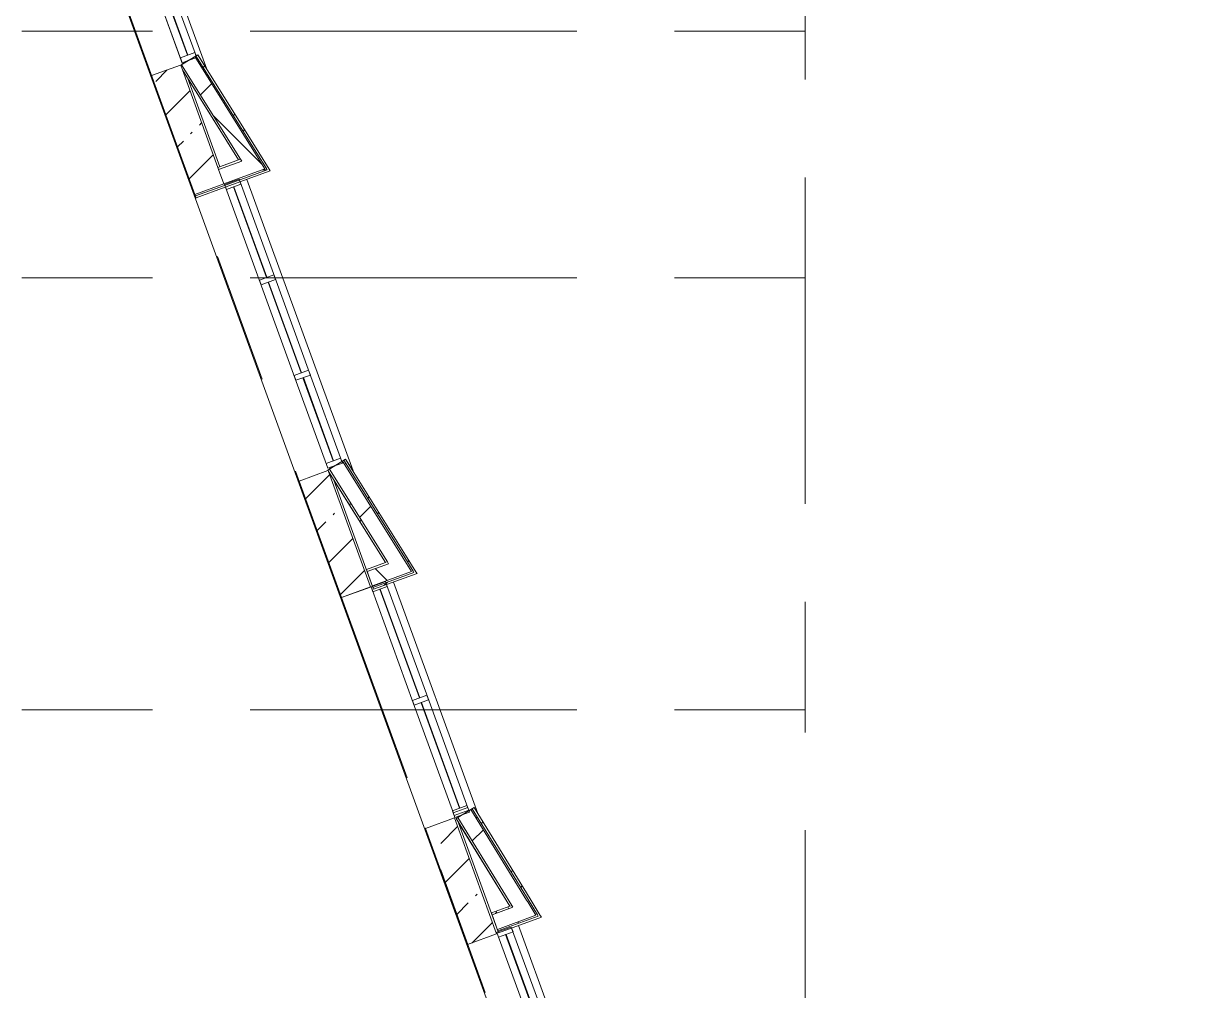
# Model space of a CAD drawing. Header units: millimetres. Extents: x 46431 to 216095, y -43515 to 31605.
# Drawn here: x 142567 to 153941, y -22815 to -13408 of the extents above; entities that cross this region are included whole.
import ezdxf

# ---------------------------------------------------------------- set-up
doc = ezdxf.new("R2010")
doc.units = ezdxf.units.MM
doc.linetypes.add('Осевые', pattern=[6350, 1270, -952.5, 3175, -952.5])
for name, color, linetype, lineweight in [('Импосты витража', 7, 'Continuous', 9), ('Импосты витража-1', 7, 'Continuous', 18), ('Общие ребра', 7, 'Continuous', 9), ('Оси-2', 7, 'Осевые', 9), ('Перекрытия', 7, 'Continuous', 9), ('Стены', 7, 'Continuous', 9), ('Стены-1', 7, 'Continuous', 18), ('Штриховка разреза-3', 7, 'Continuous', 9)]:
    doc.layers.add(name, color=color, linetype=linetype, lineweight=lineweight)
pattern_1 = [(45, (0, 0), (-424.264, 424.264), [600, -100, 20, -100]), (45, (0, 424), (-424.264, 424.264), [])]
pattern_2 = [(0, (0, 0), (812.8, 203.2), [67.056, -542.544, 67.056, -542.544, -3251.2]), (0, (0, 0), (812.8, 203.2), [-1219.2, 67.056, -1152.144, 67.056, -542.544, -1422.4]), (0, (0, 0), (812.8, 203.2), [-3048, 67.056, -339.344, 67.056, -948.944]), (120, (304.8, 101.6), (-582.37636, 602.30545), [67.056, -542.544, 67.056, -542.544, -3251.2]), (120, (304.8, 101.6), (-582.37636, 602.30545), [-1219.2, 67.056, -1152.144, 67.056, -542.544, -1422.4]), (120, (304.8, 101.6), (-582.37636, 602.30545), [-3048, 67.056, -339.344, 67.056, -948.944]), (240, (406.4, 508), (-230.42364, -805.50545), [67.056, -542.544, 67.056, -542.544, -3251.2]), (240, (406.4, 508), (-230.42364, -805.50545), [-1219.2, 67.056, -1152.144, 67.056, -542.544, -1422.4]), (240, (406.4, 508), (-230.42364, -805.50545), [-3048, 67.056, -339.344, 67.056, -948.944])]
pattern_3 = [(45, (0, 0), (-502.8943, 502.8943), []), (45, (0, 762), (-502.8943, 502.8943), [])]
pattern_4 = [(45, (0, 0), (-707.107, 707.107), []), (135, (0, 0), (-707.107, -707.107), [])]

# ---------------------------------------------------------------- blocks, each defined once
blk = doc.blocks.new('Прямоугольный импост - Прямоугольный черный-8339142-План 1-го этажа на отм_ -6_000')
at = {"layer": 'Импосты витража'}
for p, q in [((146500, -19965), (146100, -18866)), ((145949, -18888), (145963, -18883)), ((146359, -20016), (145949, -18888))]:
    blk.add_line(p, q, dxfattribs=at)
blk = doc.blocks.new('Прямоугольный импост - Прямоугольный черный-8339143-План 1-го этажа на отм_ -6_000')
at = {"layer": 'Импосты витража'}
for p, q in [((146750, -21089), (146359, -20016)), ((146890, -21038), (146500, -19965))]:
    blk.add_line(p, q, dxfattribs=at)
blk = doc.blocks.new('Прямоугольный импост - Прямоугольный черный-8339159-План 1-го этажа на отм_ -6_000')
at = {"layer": 'Импосты витража-1'}
for p, q in [((-50, 75), (0, 75)), ((-50, -75), (-50, 75)), ((0, 75), (0, -75)), ((0, -75), (-50, -75))]:
    blk.add_line(p, q, dxfattribs=at)
blk = doc.blocks.new('Прямоугольный импост - Прямоугольный черный-8339162-План 1-го этажа на отм_ -6_000')
at = {"layer": 'Импосты витража-1'}
for p, q in [((0, 75), (-50, 75)), ((-50, 75), (-50, -75)), ((0, -75), (0, 75)), ((-50, -75), (0, -75))]:
    blk.add_line(p, q, dxfattribs=at)
blk = doc.blocks.new('Прямоугольный импост - Прямоугольный черный-8339146-План 1-го этажа на отм_ -6_000')
at = {"layer": 'Импосты витража-1'}
for p, q in [((-25, 75), (25, 75)), ((-25, -75), (-25, 75)), ((25, 75), (25, -75)), ((25, -75), (-25, -75))]:
    blk.add_line(p, q, dxfattribs=at)
blk = doc.blocks.new('Прямоугольный импост - Прямоугольный черный-8339165-План 1-го этажа на отм_ -6_000')
at = {"layer": 'Импосты витража'}
for p, q in [((144871, -15927), (144533, -15000)), ((145012, -15876), (144674, -14949))]:
    blk.add_line(p, q, dxfattribs=at)
blk = doc.blocks.new('Прямоугольный импост - Прямоугольный черный-8339166-План 1-го этажа на отм_ -6_000')
at = {"layer": 'Импосты витража'}
for p, q in [((145349, -16805), (145012, -15876)), ((145208, -16856), (144871, -15927))]:
    blk.add_line(p, q, dxfattribs=at)
blk = doc.blocks.new('Прямоугольный импост - Прямоугольный черный-8339178-План 1-го этажа на отм_ -6_000')
at = {"layer": 'Импосты витража-1'}
for p, q in [((-50, 75), (0, 75)), ((-50, -75), (-50, 75)), ((0, 75), (0, -75)), ((0, -75), (-50, -75))]:
    blk.add_line(p, q, dxfattribs=at)
blk = doc.blocks.new('Прямоугольный импост - Прямоугольный черный-8339181-План 1-го этажа на отм_ -6_000')
at = {"layer": 'Импосты витража-1'}
for p, q in [((0, 75), (-50, 75)), ((-50, 75), (-50, -75)), ((0, -75), (0, 75)), ((-50, -75), (0, -75))]:
    blk.add_line(p, q, dxfattribs=at)
blk = doc.blocks.new('Прямоугольный импост - Прямоугольный черный-8339168-План 1-го этажа на отм_ -6_000')
at = {"layer": 'Импосты витража-1'}
for p, q in [((-25, 75), (25, 75)), ((-25, -75), (-25, 75)), ((25, 75), (25, -75)), ((25, -75), (-25, -75))]:
    blk.add_line(p, q, dxfattribs=at)
blk = doc.blocks.new('Прямоугольный импост - Прямоугольный черный-8339188-План 1-го этажа на отм_ -6_000')
at = {"layer": 'Импосты витража'}
for p, q in [((144111, -13790), (143797, -12930)), ((144246, -13723), (143938, -12878)), ((144176, -13767), (144111, -13790))]:
    blk.add_line(p, q, dxfattribs=at)
blk = doc.blocks.new('Прямоугольный импост - Прямоугольный черный-8339222-План 1-го этажа на отм_ -6_000')
at = {"layer": 'Импосты витража'}
for p, q in [((147171, -22248), (147186, -22242)), ((147486, -23106), (147171, -22248)), ((147627, -23054), (147316, -22206))]:
    blk.add_line(p, q, dxfattribs=at)
blk = doc.blocks.new('Прямоугольный импост - Прямоугольный черный-8339174-План 1-го этажа на отм_ -6_000')
at = {"layer": 'Импосты витража'}
for p, q in [((145664, -17669), (145349, -16805)), ((145528, -17735), (145208, -16856)), ((145599, -17709), (145528, -17735))]:
    blk.add_line(p, q, dxfattribs=at)

msp = doc.modelspace()

# ---------------------------------------------------------------- hatches: boundary and pattern name
at = {"layer": 'Штриховка разреза-3'}
h = msp.add_hatch(dxfattribs=at)
h.set_pattern_fill('FP_6', color=256, style=0, pattern_type=2)
h.set_pattern_definition(pattern_4)
h.paths.add_polyline_path([(144690.6, -14746.3), (144834.7, -14693.8), (144232.9, -13730.7), (144105.7, -13810.2), (144679.8, -14728.9)], flags=0)
h = msp.add_hatch(dxfattribs=at)
h.set_pattern_fill('FP_5', color=256, style=0, pattern_type=2)
h.set_pattern_definition(pattern_2)
h.paths.add_polyline_path([(144916, -14823.9), (144930.4, -14818.6), (144245.6, -13722.8), (144232.9, -13730.7), (144834.7, -14693.8)], flags=0)
h = msp.add_hatch(dxfattribs=at)
h.set_pattern_fill('FP_3', color=256, style=0, pattern_type=2)
h.set_pattern_definition(pattern_3)
h.paths.add_polyline_path([(144938.5, -14831.6), (144957.7, -14824.6), (144262.6, -13712.2), (144245.6, -13722.8), (144930.4, -14818.6)], flags=0)
h = msp.add_hatch(dxfattribs=at)
h.set_pattern_fill('FP_4', color=256, style=0, pattern_type=2)
h.set_pattern_definition(pattern_1)
h.paths.add_polyline_path([(144234.9, -15071.8), (144516.8, -14969.2), (144096.1, -13813.3), (143814.2, -13915.9), (144029.6, -14507.8)], flags=0)
h = msp.add_hatch(dxfattribs=at)
h.set_pattern_fill('FP_6', color=256, style=0, pattern_type=2)
h.set_pattern_definition(pattern_4)
h.paths.add_polyline_path([(144516.8, -14969.2), (144916, -14823.9), (144834.7, -14693.8), (144465.5, -14828.2)], flags=0)
h = msp.add_hatch(dxfattribs=at)
h.set_pattern_fill('FP_5', color=256, style=0, pattern_type=2)
h.set_pattern_definition(pattern_2)
h.paths.add_polyline_path([(144240, -15085.9), (144938.5, -14831.6), (144930.4, -14818.6), (144234.9, -15071.8)], flags=0)
h = msp.add_hatch(dxfattribs=at)
h.set_pattern_fill('FP_6', color=256, style=0, pattern_type=2)
h.set_pattern_definition(pattern_4)
h.paths.add_polyline_path([(146118.4, -18662.5), (146262.5, -18610.1), (145671.3, -17664), (145544.1, -17743.5), (146107.5, -18645.2)], flags=0)
h = msp.add_hatch(dxfattribs=at)
h.set_pattern_fill('FP_5', color=256, style=0, pattern_type=2)
h.set_pattern_definition(pattern_2)
h.paths.add_polyline_path([(146343.7, -18740.1), (146358.2, -18734.9), (145684, -17656), (145671.3, -17664), (146288.3, -18651.3)], flags=0)
h = msp.add_hatch(dxfattribs=at)
h.set_pattern_fill('FP_3', color=256, style=0, pattern_type=2)
h.set_pattern_definition(pattern_3)
h.paths.add_polyline_path([(146366.3, -18747.9), (146385.5, -18740.9), (145701, -17645.4), (145684, -17656), (146358.2, -18734.9)], flags=0)
h = msp.add_hatch(dxfattribs=at)
h.set_pattern_fill('FP_4', color=256, style=0, pattern_type=2)
h.set_pattern_definition(pattern_1)
h.paths.add_polyline_path([(145661.1, -18990.3), (145943, -18887.7), (145529.1, -17757.2), (145249.4, -17859.1), (145440.7, -18384.7)], flags=0)
h = msp.add_hatch(dxfattribs=at)
h.set_pattern_fill('FP_5', color=256, style=0, pattern_type=2)
h.set_pattern_definition(pattern_2)
h.paths.add_polyline_path([(146088.3, -18652.2), (146107.5, -18645.2), (145544.1, -17743.5), (145527.1, -17754.1), (145531.3, -17756.5), (145534.9, -17766.5), (145798.3, -18188)], flags=0)
h = msp.add_hatch(dxfattribs=at)
h.set_pattern_fill('FP_6', color=256, style=0, pattern_type=2)
h.set_pattern_definition(pattern_4)
h.paths.add_polyline_path([(145962, -18879.1), (146343.7, -18740.1), (146262.5, -18610.1), (145910.7, -18738.1)], flags=0)
h = msp.add_hatch(dxfattribs=at)
h.set_pattern_fill('FP_3', color=256, style=0, pattern_type=2)
h.set_pattern_definition(pattern_3)
h.paths.add_polyline_path([(145973.9, -18912), (146396.3, -18758.2), (146385.5, -18740.9), (145967.1, -18893.2)], flags=0)
h = msp.add_hatch(dxfattribs=at)
h.set_pattern_fill('FP_3', color=256, style=0, pattern_type=2)
h.set_pattern_definition(pattern_3)
h.paths.add_polyline_path([(147575.5, -22089.9), (147594.7, -22082.9), (146950.2, -21035), (146933.2, -21045.5), (147567.5, -22076.9)], flags=0)
h = msp.add_hatch(dxfattribs=at)
h.set_pattern_fill('FP_4', color=256, style=0, pattern_type=2)
h.set_pattern_definition(pattern_1)
h.paths.add_polyline_path([(146888, -22365), (147169.9, -22262.4), (146759.5, -21134.8), (146477.6, -21237.4), (146707.2, -21868.3)], flags=0)
h = msp.add_hatch(dxfattribs=at)
h.set_pattern_fill('FP_6', color=256, style=0, pattern_type=2)
h.set_pattern_definition(pattern_4)
h.paths.add_polyline_path([(147329, -22004.1), (147472.9, -21951.7), (146920.4, -21053.4), (146792.6, -21132), (147318.3, -21986.7)], flags=0)
h = msp.add_hatch(dxfattribs=at)
h.set_pattern_fill('FP_5', color=256, style=0, pattern_type=2)
h.set_pattern_definition(pattern_2)
h.paths.add_polyline_path([(147553.1, -22082.1), (147567.5, -22076.9), (146933.2, -21045.5), (146920.4, -21053.4), (147472.9, -21951.7)], flags=0)
h = msp.add_hatch(dxfattribs=at)
h.set_pattern_fill('FP_5', color=256, style=0, pattern_type=2)
h.set_pattern_definition(pattern_2)
h.paths.add_polyline_path([(147126.2, -22077.9), (147329, -22004.1), (147318.3, -21986.7), (147119.4, -22059.1)], flags=0)
h = msp.add_hatch(dxfattribs=at)
h.set_pattern_fill('FP_5', color=256, style=0, pattern_type=2)
h.set_pattern_definition(pattern_2)
h.paths.add_polyline_path([(147182.7, -22232.9), (147575.5, -22089.9), (147567.5, -22076.9), (147177.5, -22218.8)], flags=0)

# ---------------------------------------------------------------- linework, layer by layer
at = {"layer": 'Общие ребра'}
for p, q in [((144232.9, -13730.7), (144823.9, -14676.5)), ((144245.6, -13722.8), (144838.3, -14671.2)), ((144096.1, -13813.3), (143814.2, -13915.9)), ((144112.9, -13859.5), (144096.9, -13815.7)), ((144096.9, -13815.7), (144112.9, -13859.5)), ((144105.7, -13810.2), (144679.8, -14728.9)), ((143814.2, -13915.9), (144234.9, -15071.8)), ((144234.9, -15071.8), (143814.2, -13915.9)), ((144838.3, -14671.2), (144930.4, -14818.6)), ((144690.6, -14746.3), (144465.5, -14828.2)), ((144679.8, -14728.9), (144690.6, -14746.3)), ((144823.9, -14676.5), (144834.7, -14693.8)), ((144834.7, -14693.8), (144916, -14823.9)), ((144458.6, -14809.4), (144465.5, -14828.2)), ((144465.5, -14828.2), (144516.8, -14969.2)), ((144916, -14823.9), (144516.8, -14969.2)), ((144938.5, -14831.6), (144521.9, -14983.3)), ((144930.4, -14818.6), (144938.5, -14831.6)), ((144516.8, -14969.2), (144234.9, -15071.8)), ((144521.9, -14983.3), (144240, -15085.9)), ((144246.8, -15104.7), (144234.9, -15071.8)), ((145671.3, -17664), (146251.7, -18592.7)), ((145684, -17656), (146266.1, -18587.5)), ((145531.3, -17756.5), (145529.1, -17757.2)), ((145529.1, -17757.2), (145531.3, -17756.5)), ((145534.9, -17766.5), (145531.3, -17756.5)), ((145531.3, -17756.5), (145534.9, -17766.5)), ((145544.1, -17743.5), (146107.5, -18645.2)), ((145249.4, -17859.1), (145661.1, -18990.3)), ((145661.1, -18990.3), (145249.4, -17859.1)), ((146107.5, -18645.2), (146118.4, -18662.5)), ((146251.7, -18592.7), (146262.5, -18610.1)), ((146262.5, -18610.1), (146343.7, -18740.1)), ((146266.1, -18587.5), (146358.2, -18734.9)), ((146118.4, -18662.5), (145910.7, -18738.1)), ((146343.7, -18740.1), (145962, -18879.1)), ((146366.3, -18747.9), (145967.1, -18893.2)), ((146358.2, -18734.9), (146366.3, -18747.9)), ((145661.1, -18990.3), (145943, -18887.7)), ((146759.5, -21134.8), (146477.6, -21237.4)), ((146792.6, -21132), (147318.3, -21986.7)), ((146920.4, -21053.4), (147462.2, -21934.3)), ((146933.2, -21045.5), (147476.6, -21929.1)), ((146477.6, -21237.4), (146888, -22365)), ((146888, -22365), (146477.6, -21237.4)), ((147462.2, -21934.3), (147472.9, -21951.7)), ((147476.6, -21929.1), (147567.5, -22076.9)), ((147329, -22004.1), (147126.2, -22077.9)), ((147318.3, -21986.7), (147329, -22004.1)), ((147472.9, -21951.7), (147553.1, -22082.1)), ((147553.1, -22082.1), (147177.5, -22218.8)), ((147575.5, -22089.9), (147182.7, -22232.9)), ((147567.5, -22076.9), (147575.5, -22089.9)), ((146888, -22365), (147169.9, -22262.4))]:
    msp.add_line(p, q, dxfattribs=at)
at = {"layer": 'Оси-2'}
for p, q in [((129251.3, 26095.3), (153940.5, -41737.8)), ((150171.6, 25417.1), (150171.6, -41733.9)), ((150171.6, -13482.9), (50527.1, -13482.9)), ((150171.6, -15882.9), (50527.1, -15882.9)), ((150171.6, -20082.9), (50527.1, -20082.9))]:
    msp.add_line(p, q, dxfattribs=at)
at = {"layer": 'Перекрытия'}
for p, q in [((147500.6, -24071.5), (141847.7, -8540.3)), ((144115, -13804.4), (143029.4, -10821.9)), ((144478.2, -14802.3), (144165.9, -13944.3)), ((145547.8, -17741.2), (145543.5, -17729.4)), ((145963.4, -18883), (145587.9, -17851.3)), ((146783.9, -21137.3), (146779.8, -21125.9)), ((147186.2, -22242.5), (146800.5, -21183))]:
    msp.add_line(p, q, dxfattribs=at)
at = {"layer": 'Стены'}
for p, q in [((142682.8, -9270.2), (144351.1, -13853.9)), ((144115, -13804.4), (143029.4, -10821.9)), ((144246.1, -13722.5), (144262.6, -13712.2)), ((144262.6, -13712.2), (144351.1, -13853.9)), ((144115, -13804.4), (144175.6, -13766.5)), ((144478.2, -14802.3), (144165.9, -13944.3)), ((144660.5, -14735.9), (144165.9, -13944.3)), ((144670.8, -14732.2), (144660.5, -14735.9)), ((144740.9, -14924.8), (145773.2, -17760.9)), ((145547.8, -17741.2), (145543.5, -17729.4)), ((145547.8, -17741.2), (145598.9, -17709.2)), ((145663.9, -17668.6), (145701, -17645.4)), ((145701, -17645.4), (145773.2, -17760.9)), ((145963.4, -18883), (145587.9, -17851.3)), ((146088.3, -18652.2), (145587.9, -17851.3)), ((146096.5, -18649.2), (146088.3, -18652.2)), ((146166.6, -18841.8), (146986.1, -21093.3)), ((146900.6, -21065.5), (146950.2, -21035)), ((146950.2, -21035), (146986.1, -21093.3)), ((146783.9, -21137.3), (146779.8, -21125.9)), ((146783.9, -21137.3), (146835.4, -21105.7)), ((147186.2, -22242.5), (146800.5, -21183)), ((147299.1, -21993.7), (146800.5, -21183)), ((147312, -21989), (147299.1, -21993.7)), ((147382.2, -22181.6), (148008.3, -23901.8))]:
    msp.add_line(p, q, dxfattribs=at)
at = {"layer": 'Стены-1'}
for p, q in [((143874.2, -12928.3), (144162, -13718.3)), ((144166.7, -13716.5), (143878.9, -12926.6)), ((144262.6, -13712.2), (144096.9, -13815.7)), ((144162, -13718.3), (144166.7, -13716.5)), ((144857.5, -14664.3), (144262.6, -13712.2)), ((144096.9, -13815.7), (144096.1, -13813.3)), ((144458.6, -14809.4), (144112.9, -13859.5)), ((144112.9, -13859.5), (144660.5, -14735.9)), ((143812.3, -13916.6), (144245.6, -15107.2)), ((144957.7, -14824.6), (144857.5, -14664.3)), ((144660.5, -14735.9), (144458.6, -14809.4)), ((144528.7, -15002.1), (144968.5, -14842)), ((144968.5, -14842), (144957.7, -14824.6)), ((144246.8, -15104.7), (144528.7, -15002.1)), ((144614, -14996), (144609.3, -14997.7)), ((144609.3, -14997.7), (144930.2, -15879.2)), ((144934.9, -15877.5), (144614, -14996)), ((144245.6, -15107.2), (144247.5, -15106.5)), ((144930.2, -15879.2), (144934.9, -15877.5)), ((144952, -15924.5), (144947.3, -15926.2)), ((144947.3, -15926.2), (145268.1, -16807.6)), ((145272.8, -16805.9), (144952, -15924.5)), ((145268.1, -16807.6), (145272.8, -16805.9)), ((145289.9, -16852.9), (145285.2, -16854.6)), ((145285.2, -16854.6), (145579.4, -17663.1)), ((145584.1, -17661.4), (145289.9, -16852.9)), ((145701, -17645.4), (145527.1, -17754.1)), ((145579.4, -17663.1), (145584.1, -17661.4)), ((146285.3, -18580.5), (145701, -17645.4)), ((145529.1, -17757.2), (145249.4, -17859.1)), ((145527.1, -17754.1), (145529.1, -17757.2)), ((145943, -18887.7), (145534.9, -17766.5)), ((145534.9, -17766.5), (146088.3, -18652.2)), ((145247.5, -17859.7), (145659.2, -18990.9)), ((146088.3, -18652.2), (145903.8, -18719.3)), ((146385.5, -18740.9), (146285.3, -18580.5)), ((145903.8, -18719.3), (145973.9, -18912)), ((145973.9, -18912), (146396.3, -18758.2)), ((146396.3, -18758.2), (146385.5, -18740.9)), ((145659.2, -18990.9), (145659.9, -18992.8)), ((145659.9, -18992.8), (145943.7, -18889.5)), ((145943.7, -18889.5), (145943, -18887.7)), ((146038.5, -18908.8), (146033.8, -18910.6)), ((146033.8, -18910.6), (146418.6, -19967.7)), ((146423.3, -19966), (146038.5, -18908.8)), ((146418.6, -19967.7), (146423.3, -19966)), ((146440.4, -20013), (146435.7, -20014.7)), ((146435.7, -20014.7), (146809.1, -21040.7)), ((146813.8, -21039), (146440.4, -20013)), ((146950.2, -21035), (146775.6, -21142.4)), ((146809.1, -21040.7), (146813.8, -21039)), ((147495.8, -21922.1), (146950.2, -21035)), ((147169.9, -22262.4), (146759.5, -21134.8)), ((146775.6, -21142.4), (147299.1, -21993.7)), ((146476.9, -21235.5), (146475, -21236.2)), ((146475, -21236.2), (146886.2, -22365.7)), ((147594.7, -22082.9), (147495.8, -21922.1)), ((147299.1, -21993.7), (147119.4, -22059.1)), ((147119.4, -22059.1), (147189.5, -22251.7)), ((147189.5, -22251.7), (147605.4, -22100.3)), ((147605.4, -22100.3), (147594.7, -22082.9)), ((147261.4, -22268.1), (147256.7, -22269.8)), ((147256.7, -22269.8), (147545.9, -23057.4)), ((147550.6, -23055.7), (147261.4, -22268.1))]:
    msp.add_line(p, q, dxfattribs=at)

# ---------------------------------------------------------------- block references
at = {"layer": 'Импосты витража'}
for name in ['Прямоугольный импост - Прямоугольный черный-8339188-План 1-го этажа на отм_ -6_000', 'Прямоугольный импост - Прямоугольный черный-8339165-План 1-го этажа на отм_ -6_000', 'Прямоугольный импост - Прямоугольный черный-8339166-План 1-го этажа на отм_ -6_000', 'Прямоугольный импост - Прямоугольный черный-8339174-План 1-го этажа на отм_ -6_000', 'Прямоугольный импост - Прямоугольный черный-8339142-План 1-го этажа на отм_ -6_000', 'Прямоугольный импост - Прямоугольный черный-8339143-План 1-го этажа на отм_ -6_000', 'Прямоугольный импост - Прямоугольный черный-8339222-План 1-го этажа на отм_ -6_000']:
    msp.add_blockref(name, (0, 0), dxfattribs=at)
at = {"layer": 'Импосты витража', "extrusion": (0, 0, -1)}
for name, p, rotation in [('Прямоугольный импост - Прямоугольный черный-8339178-План 1-го этажа на отм_ -6_000', (-144181.5, -13764.4), 249.9775850357087), ('Прямоугольный импост - Прямоугольный черный-8339168-План 1-го этажа на отм_ -6_000', (-144941.1, -15901.8), 250.0000000000006), ('Прямоугольный импост - Прямоугольный черный-8339168-План 1-го этажа на отм_ -6_000', (-145279, -16830.2), 250.0000000000006), ('Прямоугольный импост - Прямоугольный черный-8339178-План 1-го этажа на отм_ -6_000', (-145598.9, -17709.2), 250.0000000000006), ('Прямоугольный импост - Прямоугольный черный-8339146-План 1-го этажа на отм_ -6_000', (-146429.5, -19990.3), 250.0000000000006), ('Прямоугольный импост - Прямоугольный черный-8339146-План 1-го этажа на отм_ -6_000', (-146820, -21063.4), 250.0000000000006), ('Прямоугольный импост - Прямоугольный черный-8339159-План 1-го этажа на отм_ -6_000', (-146835.4, -21105.7), 250.0000000000006)]:
    msp.add_blockref(name, p, dxfattribs=dict(at, rotation=rotation))
at = {"layer": 'Импосты витража'}
for name, p, rotation in [('Прямоугольный импост - Прямоугольный черный-8339181-План 1-го этажа на отм_ -6_000', (144594.6, -14949.9), 109.9999999999994), ('Прямоугольный импост - Прямоугольный черный-8339162-План 1-го этажа на отм_ -6_000', (146019, -18862.7), 109.9999999999994), ('Прямоугольный импост - Прямоугольный черный-8339181-План 1-го этажа на отм_ -6_000', (147241.9, -22222), 110.1584718607325)]:
    msp.add_blockref(name, p, dxfattribs=dict(at, rotation=rotation))

doc.saveas('drawing.dxf')
